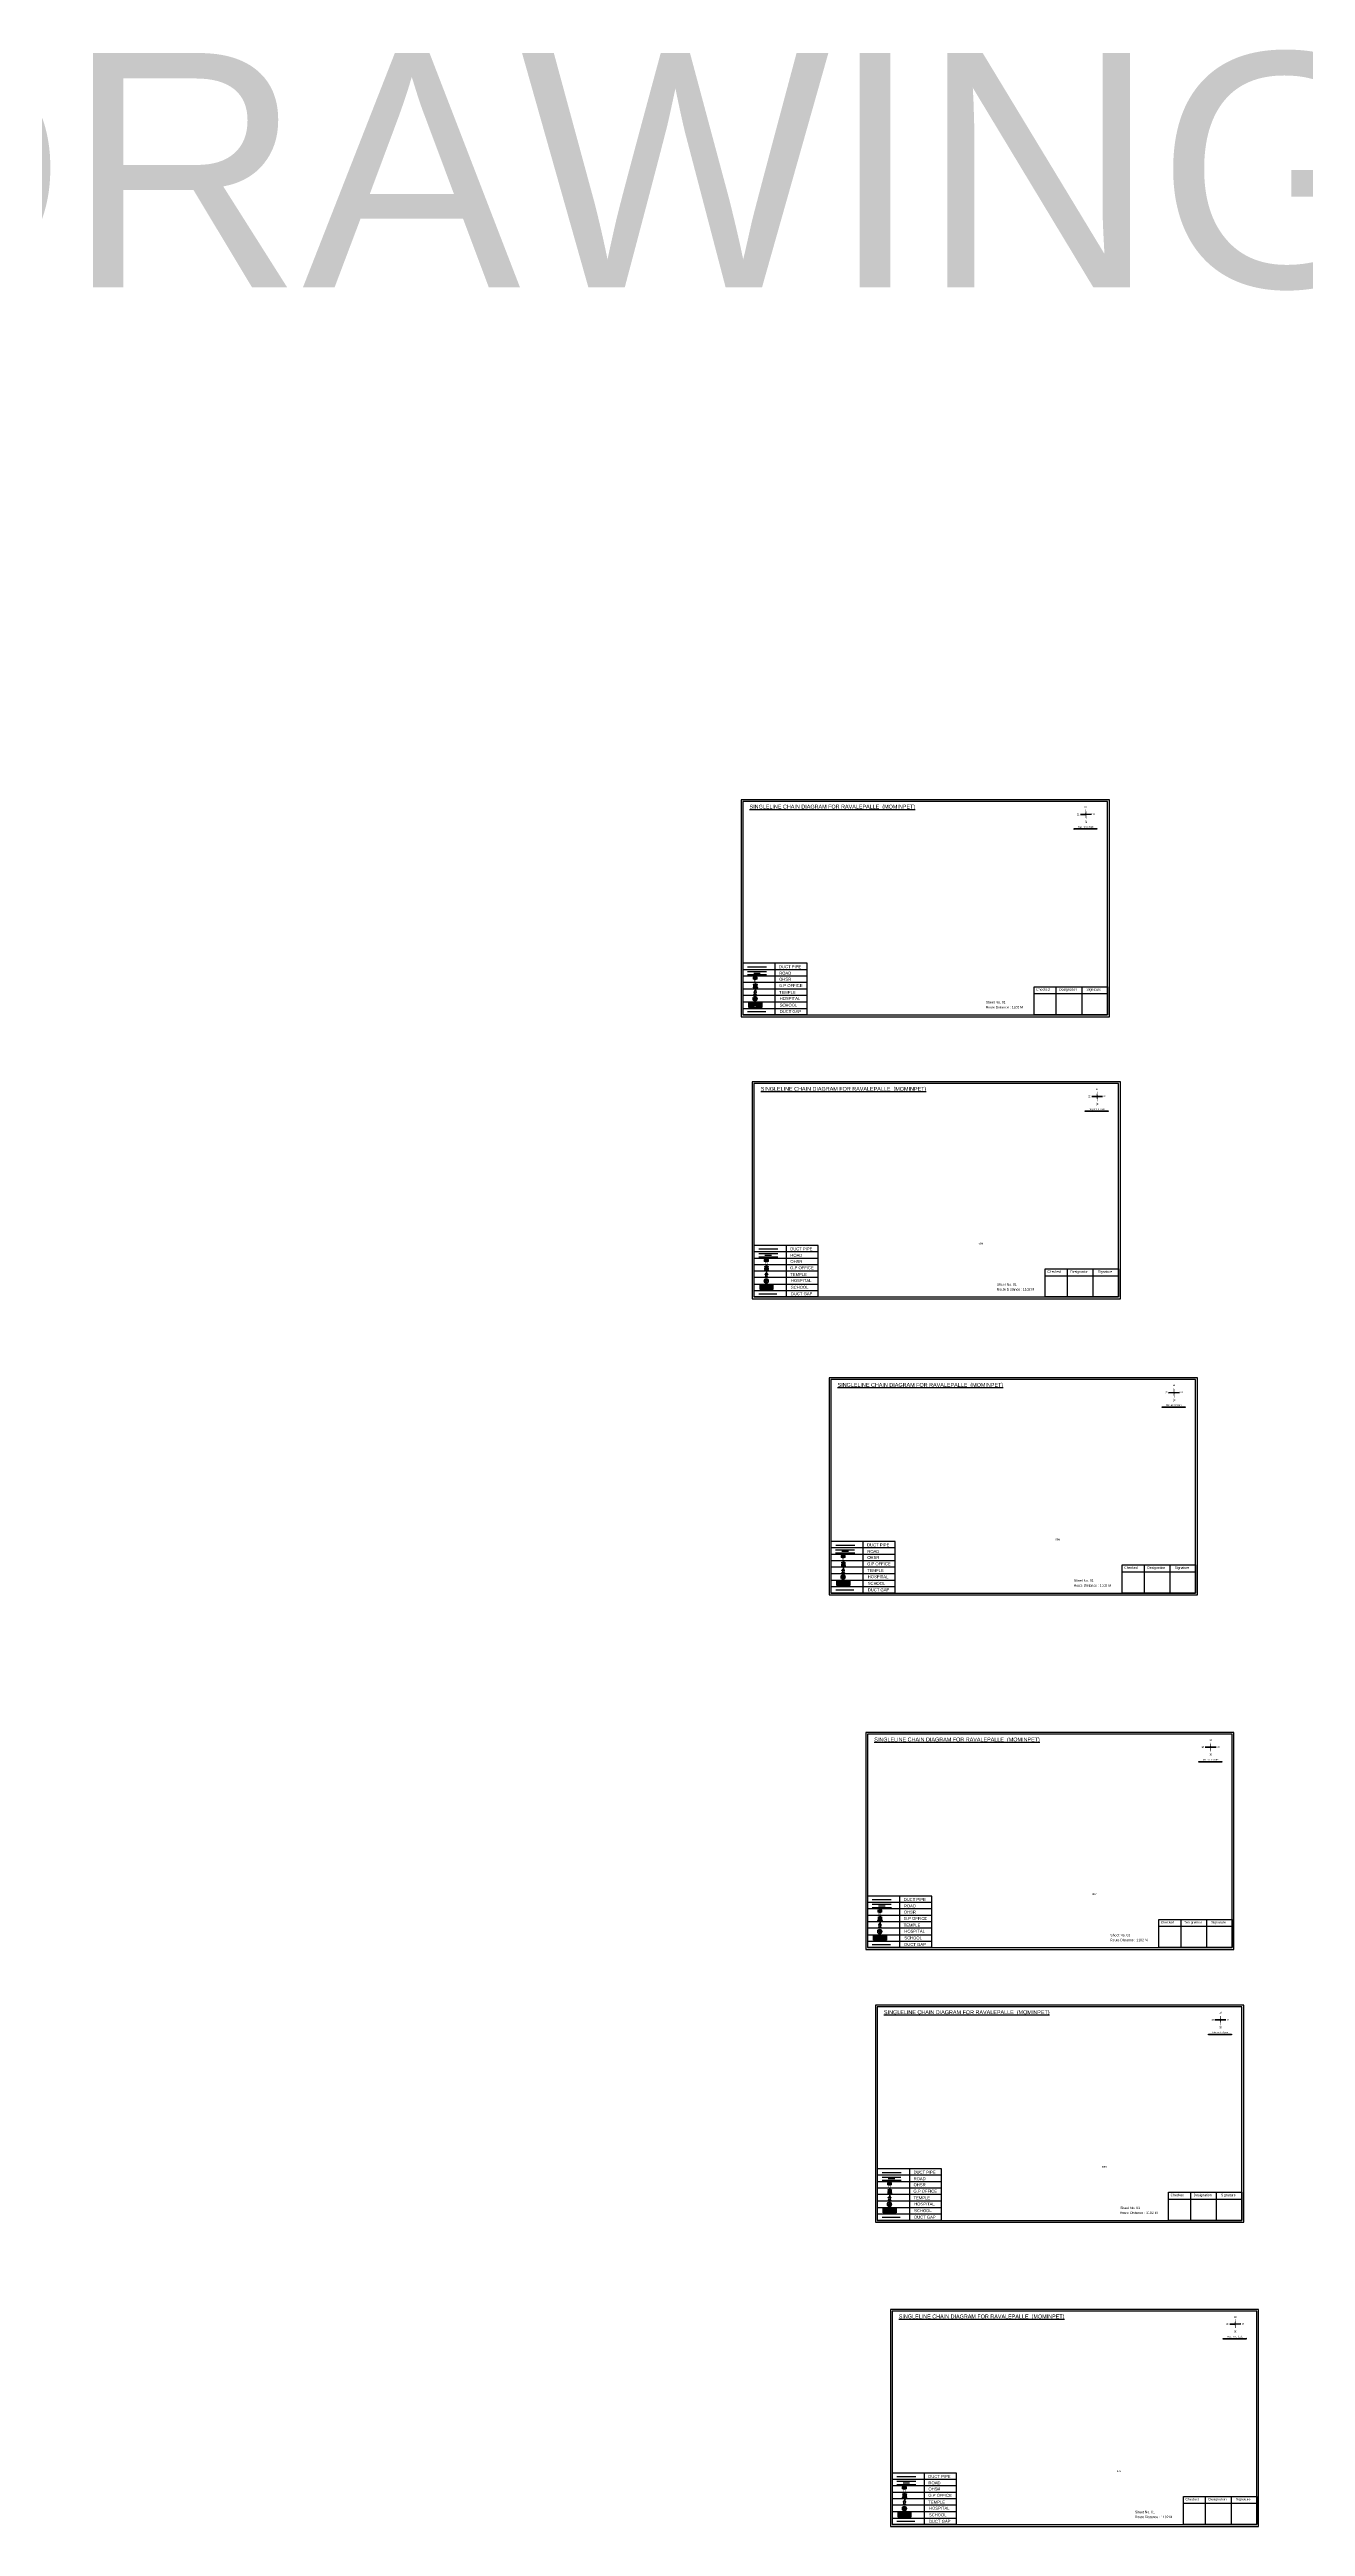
# Model space of a CAD drawing. Header units: inches. Extents: x -117 to 51867, y -12715 to 3423.
# Drawn here: x 2919 to 5954, y -12647 to -6661 of the extents above; entities that cross this region are included whole.
import ezdxf

# ---------------------------------------------------------------- set-up
doc = ezdxf.new("R2010")
doc.units = ezdxf.units.IN
doc.header["$MEASUREMENT"] = 0
doc.linetypes.add('DASHEDX2', pattern=[1.5, 1, -0.5])
doc.layers.add('LANDMARK', color=7, linetype='Continuous')
doc.layers.add('OHT', color=7, linetype='Continuous')
doc.styles.get("Standard").update_dxf_attribs({"font": 'arial.ttf'})

# ---------------------------------------------------------------- blocks, each defined once
blk = doc.blocks.new('OHT')
at = {"linetype": 'Continuous', "lineweight": 0, "true_color": 0x0ffffc}
blk.add_hatch(color=4, dxfattribs=at).paths.add_polyline_path([(0.01, 1), (0, 1, 0.101323), (-0.4, 0.92), (-0.4, 0.52, 0.194075), (0.4, 0.52), (0.4, 0.92, 0.097877)])
at = {"color": 4, "linetype": 'Continuous', "lineweight": 0, "true_color": 0x0ffffc, "flags": 128}
for points in [[(-0.4, 0.52), (-0.4, 0.92)], [(0.4, 0.52), (0.4, 0.92)]]:
    blk.add_lwpolyline(points, dxfattribs=at)
at = {"color": 4, "linetype": 'Continuous', "lineweight": 0, "true_color": 0x0ffffc, "const_width": 0.075, "flags": 128}
for points in [[(-0.15, 0), (-0.15, 0.48)], [(0.15, 0), (0.15, 0.47)]]:
    blk.add_lwpolyline(points, dxfattribs=at)
at = {"color": 4, "linetype": 'Continuous', "lineweight": 0, "true_color": 0x0ffffc}
for centre, radius, start, end in [((0.01, -0.02), 1.02, 67.3109, 113.4711), ((0, 1.51), 1.07, 247.7682, 291.7007)]:
    blk.add_arc(centre, radius, start, end, dxfattribs=at)
blk = doc.blocks.new('Government_Office')
at = {"linetype": 'Continuous', "lineweight": 0, "true_color": 0xff0000}
for points in [[(-0.5, 0.05), (0.5, 0.05), (0.5, 0), (-0.5, 0)], [(-0.45, 0.08), (-0.45, 0.12), (0.45, 0.12), (0.45, 0.08)], [(-0.4, 0.14), (-0.4, 0.18), (0.4, 0.18), (0.4, 0.14)]]:
    blk.add_hatch(color=1, dxfattribs=at).paths.add_polyline_path(points)
h = blk.add_hatch(color=1, dxfattribs=at)
h.paths.add_polyline_path([(0.44, 0.72), (0.45, 0.75), (0, 0.93), (-0.45, 0.75), (-0.44, 0.72)])
h.paths.add_polyline_path([(0.36, 0.75), (-0.36, 0.75), (0, 0.9)], flags=16)
h.paths.add_polyline_path([(0, 0.78, -1), (0, 0.87, -1)], flags=0)
h = blk.add_hatch(color=1, dxfattribs=at)
edge = h.paths.add_edge_path()
edge.add_line((-0.27, 0.2), (-0.3, 0.68))
edge.add_line((-0.3, 0.68), (-0.29, 0.68))
edge.add_arc((-0.28, 0.69), 0.0176, 225.304, 441.5659)
edge.add_line((-0.28, 0.7), (-0.39, 0.7))
edge.add_arc((-0.39, 0.69), 0.0176, 98.4341, 314.696)
edge.add_line((-0.38, 0.68), (-0.37, 0.68))
edge.add_line((-0.37, 0.68), (-0.4, 0.2))
edge.add_line((-0.4, 0.2), (-0.27, 0.2))
h = blk.add_hatch(color=1, dxfattribs=at)
edge = h.paths.add_edge_path()
edge.add_line((-0.05, 0.2), (-0.07, 0.68))
edge.add_line((-0.07, 0.68), (-0.07, 0.68))
edge.add_arc((-0.05, 0.69), 0.0176, 225.304, 441.5659)
edge.add_line((-0.05, 0.7), (-0.17, 0.7))
edge.add_arc((-0.17, 0.69), 0.0176, 98.4341, 314.696)
edge.add_line((-0.16, 0.68), (-0.15, 0.68))
edge.add_line((-0.15, 0.68), (-0.18, 0.2))
edge.add_line((-0.18, 0.2), (-0.05, 0.2))
h = blk.add_hatch(color=1, dxfattribs=at)
edge = h.paths.add_edge_path()
edge.add_arc((0, 0.83), 0.0467, 90, 270)
edge.add_arc((0, 0.83), 0.0467, 270, 450)
h = blk.add_hatch(color=1, dxfattribs=at)
edge = h.paths.add_edge_path()
edge.add_line((0.18, 0.2), (0.15, 0.68))
edge.add_line((0.15, 0.68), (0.16, 0.68))
edge.add_arc((0.17, 0.69), 0.0176, 225.304, 441.5659)
edge.add_line((0.17, 0.7), (0.05, 0.7))
edge.add_arc((0.05, 0.69), 0.0176, 98.4341, 314.696)
edge.add_line((0.07, 0.68), (0.07, 0.68))
edge.add_line((0.07, 0.68), (0.05, 0.2))
edge.add_line((0.05, 0.2), (0.18, 0.2))
h = blk.add_hatch(color=1, dxfattribs=at)
edge = h.paths.add_edge_path()
edge.add_line((0.4, 0.2), (0.37, 0.68))
edge.add_line((0.37, 0.68), (0.38, 0.68))
edge.add_arc((0.39, 0.69), 0.0176, 225.304, 441.5659)
edge.add_line((0.4, 0.7), (0.28, 0.7))
edge.add_arc((0.28, 0.69), 0.0176, 98.4341, 314.696)
edge.add_line((0.29, 0.68), (0.3, 0.68))
edge.add_line((0.3, 0.68), (0.27, 0.2))
edge.add_line((0.27, 0.2), (0.4, 0.2))
at = {"color": 1, "linetype": 'Continuous', "lineweight": 0, "true_color": 0xff0000, "flags": 128}
for points in [[(-0.5, 0.05), (0.5, 0.05), (0.5, 0), (-0.5, 0)], [(-0.45, 0.75), (-0.44, 0.72), (0.44, 0.72), (0.45, 0.75), (0, 0.93)], [(-0.45, 0.08), (-0.45, 0.12), (0.45, 0.12), (0.45, 0.08)], [(-0.4, 0.14), (-0.4, 0.18), (0.4, 0.18), (0.4, 0.14)], [(-0.36, 0.75), (0.36, 0.75), (0, 0.9)]]:
    blk.add_lwpolyline(points, close=True, dxfattribs=at)
for points in [[(-0.27, 0.2), (-0.3, 0.68), (-0.29, 0.68, 1.379694), (-0.28, 0.7), (-0.39, 0.7, 1.379694), (-0.38, 0.68), (-0.37, 0.68), (-0.4, 0.2)], [(-0.05, 0.2), (-0.07, 0.68), (-0.07, 0.68, 1.379694), (-0.05, 0.7), (-0.17, 0.7, 1.379694), (-0.16, 0.68), (-0.15, 0.68), (-0.18, 0.2)], [(0, 0.87, 1), (0, 0.78, 1)], [(0.18, 0.2), (0.15, 0.68), (0.16, 0.68, 1.379694), (0.17, 0.7), (0.05, 0.7, 1.379694), (0.07, 0.68), (0.07, 0.68), (0.05, 0.2)], [(0.4, 0.2), (0.37, 0.68), (0.38, 0.68, 1.379694), (0.4, 0.7), (0.28, 0.7, 1.379694), (0.29, 0.68), (0.3, 0.68), (0.27, 0.2)]]:
    blk.add_lwpolyline(points, format="xyb", close=True, dxfattribs=at)
blk = doc.blocks.new('Temple')
at = {"linetype": 'Continuous', "lineweight": 0, "true_color": 0xff0000}
h = blk.add_hatch(color=1, dxfattribs=at)
edge = h.paths.add_edge_path()
edge.add_line((0.17, 0.49), (0.22, 0.49))
edge.add_line((0.22, 0.49), (0.22, 0.5))
edge.add_line((0.22, 0.5), (0.31, 0.5))
edge.add_line((0.31, 0.5), (0.31, 0.53))
edge.add_line((0.31, 0.53), (0.26, 0.53))
edge.add_line((0.26, 0.53), (0.26, 0.54))
edge.add_line((0.26, 0.54), (0.2, 0.54))
edge.add_spline(control_points=[(0.2, 0.54), (0.2, 0.59), (0.19, 0.64), (0.14, 0.74), (0.09, 0.79), (0.03, 0.8), (0.02, 0.81), (0.01, 0.81)], knot_values=[4.712389, 4.712389, 4.712389, 4.712389, 5.278166, 5.278166, 6.117402, 6.117402, 6.223801, 6.223801, 6.223801, 6.223801], degree=3, periodic=0)
edge.add_line((0.01, 0.81), (0.01, 0.79))
edge.add_line((0.01, 0.79), (-0.01, 0.79))
edge.add_line((-0.01, 0.79), (-0.01, 0.81))
edge.add_spline(control_points=[(-0.01, 0.81), (-0.05, 0.8), (-0.1, 0.78), (-0.17, 0.7), (-0.2, 0.63), (-0.2, 0.55), (-0.2, 0.55), (-0.2, 0.54)], knot_values=[6.343965, 6.343965, 6.343965, 6.343965, 6.956638, 6.956638, 7.795874, 7.795874, 7.853982, 7.853982, 7.853982, 7.853982], degree=3, periodic=0)
edge.add_line((-0.2, 0.54), (-0.26, 0.54))
edge.add_line((-0.26, 0.54), (-0.26, 0.53))
edge.add_line((-0.26, 0.53), (-0.31, 0.53))
edge.add_line((-0.31, 0.53), (-0.31, 0.5))
edge.add_line((-0.31, 0.5), (-0.22, 0.5))
edge.add_line((-0.22, 0.5), (-0.22, 0.49))
edge.add_line((-0.22, 0.49), (-0.17, 0.49))
edge.add_line((-0.17, 0.49), (-0.17, 0.07))
edge.add_arc((-0.2, 0.07), 0.03, -90, 0, ccw=False)
edge.add_line((-0.2, 0.04), (-0.26, 0.04))
edge.add_line((-0.26, 0.04), (-0.26, 0.03))
edge.add_line((-0.26, 0.03), (-0.31, 0.03))
edge.add_line((-0.31, 0.03), (-0.31, 0))
edge.add_line((-0.31, 0), (0.31, 0))
edge.add_line((0.31, 0), (0.31, 0.03))
edge.add_line((0.31, 0.03), (0.26, 0.03))
edge.add_line((0.26, 0.03), (0.26, 0.04))
edge.add_line((0.26, 0.04), (0.2, 0.04))
edge.add_arc((0.2, 0.07), 0.03, 180, 270, ccw=False)
edge.add_line((0.17, 0.07), (0.17, 0.49))
h.paths.add_polyline_path([(0.12, 0.07, -0.414214), (0.1, 0.04), (0.05, 0.04), (0.05, 0.03), (-0.05, 0.03), (-0.05, 0.04), (-0.1, 0.04, -0.414214), (-0.12, 0.07), (-0.12, 0.5), (0.12, 0.5)], flags=16)
edge = h.paths.add_edge_path(flags=16)
edge.add_ellipse((0, 0.54), major_axis=(0, 0.242), ratio=0.722808, start_angle=270, end_angle=450, ccw=False)
edge.add_line((0.17, 0.54), (-0.17, 0.54))
h.paths.add_polyline_path([(0.01, 0.23), (0.01, 0.07), (-0.01, 0.07), (-0.01, 0.23)], flags=0)
at = {"linetype": 'Continuous', "lineweight": 0, "true_color": 0xe66000}
blk.add_hatch(color=32, dxfattribs=at).paths.add_polyline_path([(-0.01, 1), (0.15, 0.93), (0, 0.85)])
at = {"linetype": 'Continuous', "lineweight": 0, "true_color": 0xff0000}
h = blk.add_hatch(color=1, dxfattribs=at)
edge = h.paths.add_edge_path()
edge.add_line((0.01, 0.86), (0, 0.85))
edge.add_line((0, 0.85), (0, 0.93))
edge.add_line((0, 0.93), (-0.01, 0.93))
edge.add_line((-0.01, 0.93), (-0.01, 0.81))
edge.add_spline(control_points=[(-0.01, 0.81), (0, 0.81), (0, 0.81), (0.01, 0.81)], knot_values=[6.223801, 6.223801, 6.223801, 6.223801, 6.343965, 6.343965, 6.343965, 6.343965], degree=3, periodic=0)
edge.add_line((0.01, 0.81), (0.01, 0.86))
h = blk.add_hatch(color=1, dxfattribs=at)
edge = h.paths.add_edge_path()
edge.add_line((0.01, 0.79), (0.01, 0.81))
edge.add_spline(control_points=[(0.01, 0.81), (0, 0.81), (0, 0.81), (-0.01, 0.81)], knot_values=[6.223801, 6.223801, 6.223801, 6.223801, 6.343965, 6.343965, 6.343965, 6.343965], degree=3, periodic=0)
edge.add_line((-0.01, 0.81), (-0.01, 0.79))
edge.add_line((-0.01, 0.79), (0.01, 0.79))
at = {"color": 1, "linetype": 'Continuous', "lineweight": 0, "true_color": 0xff0000, "flags": 128}
blk.add_lwpolyline([(0.2, 0.54), (0.26, 0.54), (0.26, 0.53), (0.31, 0.53), (0.31, 0.5), (0.22, 0.5), (0.22, 0.49), (0.17, 0.49), (0.17, 0.07, 0.414214), (0.2, 0.04), (0.26, 0.04), (0.26, 0.03), (0.31, 0.03), (0.31, 0), (-0.31, 0), (-0.31, 0.03), (-0.26, 0.03), (-0.26, 0.04), (-0.2, 0.04, 0.414214), (-0.17, 0.07), (-0.17, 0.49), (-0.22, 0.49), (-0.22, 0.5), (-0.31, 0.5), (-0.31, 0.53), (-0.26, 0.53), (-0.26, 0.54), (-0.2, 0.54)], format="xyb", dxfattribs=at)
blk.add_lwpolyline([(-0.17, 0.54), (0.17, 0.54)], dxfattribs=at)
blk.add_lwpolyline([(0.12, 0.5), (0.12, 0.07, -0.414214), (0.1, 0.04), (0.05, 0.04), (0.05, 0.03), (-0.05, 0.03), (-0.05, 0.04), (-0.1, 0.04, -0.414214), (-0.12, 0.07), (-0.12, 0.5)], format="xyb", close=True, dxfattribs=at)
at = {"color": 32, "linetype": 'Continuous', "lineweight": 0, "true_color": 0xe66000, "flags": 128}
blk.add_lwpolyline([(-0.01, 1), (0.15, 0.93), (0, 0.85), (-0.01, 1)], dxfattribs=at)
at = {"color": 1, "linetype": 'Continuous', "lineweight": 0, "true_color": 0xff0000, "flags": 128}
for points in [[(0.01, 0.93), (-0.01, 0.93), (-0.01, 0.79), (0.01, 0.79)], [(0.01, 0.23), (-0.01, 0.23), (-0.01, 0.07), (0.01, 0.07)]]:
    blk.add_lwpolyline(points, close=True, dxfattribs=at)
at = {"color": 1, "linetype": 'Continuous', "lineweight": 0, "true_color": 0xff0000}
blk.add_ellipse((0, 0.54), major_axis=(0, 0.242), ratio=0.722808, start_param=4.712389, end_param=7.853982, dxfattribs=at)
blk.add_open_spline([(0.2, 0.54), (0.2, 0.59), (0.19, 0.64), (0.14, 0.74), (0.09, 0.79), (-0.02, 0.82), (-0.08, 0.79), (-0.17, 0.7), (-0.2, 0.63), (-0.2, 0.55), (-0.2, 0.55), (-0.2, 0.54)], degree=3, knots=[4.712389, 4.712389, 4.712389, 4.712389, 5.278166, 5.278166, 6.117402, 6.117402, 6.956638, 6.956638, 7.795874, 7.795874, 7.853982, 7.853982, 7.853982, 7.853982], dxfattribs=at)
blk = doc.blocks.new('*U48')
at = {"color": 0, "linetype": 'DASHEDX2', "transparency": 16777216}
blk.add_line((-8.2, 0), (8, 0), dxfattribs=at)
blk = doc.blocks.new('Hospital')
at = {"linetype": 'Continuous', "lineweight": 0, "true_color": 0x000000}
h = blk.add_hatch(color=18, dxfattribs=at)
h.paths.add_polyline_path([(-0.5, 0, 1), (0.5, 0, 1)])
h.paths.add_polyline_path([(0.45, 0, -1), (-0.45, 0, -1)], flags=16)
at = {"linetype": 'Continuous', "true_color": 0xff0000}
blk.add_hatch(color=1, dxfattribs=at).paths.add_polyline_path([(-0.39, 0.08), (-0.08, 0.08), (-0.08, 0.39), (0.08, 0.39), (0.08, 0.08), (0.39, 0.08), (0.39, -0.08), (0.08, -0.08), (0.08, -0.39), (-0.08, -0.39), (-0.08, -0.08), (-0.39, -0.08)])
at = {"color": 1, "linetype": 'Continuous', "true_color": 0xff0000, "flags": 128}
blk.add_lwpolyline([(-0.39, 0.08), (-0.08, 0.08), (-0.08, 0.39), (0.08, 0.39), (0.08, 0.08), (0.39, 0.08), (0.39, -0.08), (0.08, -0.08), (0.08, -0.39), (-0.08, -0.39), (-0.08, -0.08), (-0.39, -0.08)], close=True, dxfattribs=at)
at = {"color": 18, "linetype": 'Continuous', "lineweight": 0, "true_color": 0x000000}
for radius in [0.5, 0.446]:
    blk.add_circle((0, 0), radius, dxfattribs=at)
blk = doc.blocks.new('*U50')
at = {"color": 0, "linetype": 'DASHEDX2', "transparency": 16777216}
blk.add_line((-8.2, 0), (8, 0), dxfattribs=at)
blk = doc.blocks.new('*U52')
at = {"color": 0, "linetype": 'DASHEDX2', "transparency": 16777216}
blk.add_line((-8.2, 0), (8, 0), dxfattribs=at)
blk = doc.blocks.new('*U54')
at = {"color": 0, "linetype": 'DASHEDX2', "transparency": 16777216}
blk.add_line((-8.2, 0), (8, 0), dxfattribs=at)
blk = doc.blocks.new('*U44')
at = {"color": 0, "linetype": 'DASHEDX2', "transparency": 16777216}
blk.add_line((-8.2, 0), (8, 0), dxfattribs=at)
blk = doc.blocks.new('*U46')
at = {"color": 0, "linetype": 'DASHEDX2', "transparency": 16777216}
blk.add_line((-8.2, 0), (8, 0), dxfattribs=at)

msp = doc.modelspace()

# ---------------------------------------------------------------- hatches: boundary and pattern name
at = {"true_color": 0x0093dd}
h = msp.add_hatch(color=142, dxfattribs=at)
h.dxf.hatch_style = 1
h.paths.add_polyline_path([(5394.7, -8543.4), (5394.7, -8545.2), (5450.2, -8545.1), (5450.2, -8543.3)])
at = {"true_color": 0xc8c92d}
h = msp.add_hatch(color=52, dxfattribs=at)
h.dxf.hatch_style = 1
h.paths.add_polyline_path([(4614.9, -8964.3), (4608.8, -8964.3), (4608.8, -8975.4), (4614.9, -8975.4)])
h.paths.add_polyline_path([(4639.8, -8964.3), (4633.6, -8964.3), (4633.6, -8975.4), (4639.8, -8975.4)])
at = {"true_color": 0x293189}
h = msp.add_hatch(color=177, dxfattribs=at)
h.dxf.hatch_style = 1
h.paths.add_polyline_path([(4633.6, -8964.3), (4614.9, -8964.3), (4614.9, -8975.4), (4621.9, -8975.4), (4621.9, -8971.8), (4625.8, -8971.8), (4625.8, -8975.4), (4633.6, -8975.4)])
h.paths.add_polyline_path([(4617.6, -8966.8), (4616.2, -8966.8), (4616.2, -8965.5), (4617.6, -8965.5)], flags=16)
h.paths.add_polyline_path([(4630.5, -8966.8), (4630.5, -8965.5), (4631.8, -8965.5), (4631.8, -8966.8)], flags=16)
at = {"true_color": 0x0093dd}
h = msp.add_hatch(color=142, dxfattribs=at)
h.dxf.hatch_style = 1
h.paths.add_polyline_path([(5421.8, -9225.4), (5421.8, -9227.2), (5477.3, -9227.1), (5477.3, -9225.3)])
at = {"true_color": 0xc8c92d}
h = msp.add_hatch(color=52, dxfattribs=at)
h.dxf.hatch_style = 1
h.paths.add_polyline_path([(4642, -9646.3), (4635.8, -9646.3), (4635.8, -9657.4), (4642, -9657.4)])
h.paths.add_polyline_path([(4666.8, -9646.3), (4660.7, -9646.3), (4660.7, -9657.4), (4666.8, -9657.4)])
at = {"true_color": 0x293189}
h = msp.add_hatch(color=177, dxfattribs=at)
h.dxf.hatch_style = 1
h.paths.add_polyline_path([(4660.7, -9646.3), (4642, -9646.3), (4642, -9657.4), (4649, -9657.4), (4649, -9653.8), (4652.8, -9653.8), (4652.8, -9657.4), (4660.7, -9657.4)])
h.paths.add_polyline_path([(4644.6, -9648.8), (4643.3, -9648.8), (4643.3, -9647.5), (4644.6, -9647.5)], flags=16)
h.paths.add_polyline_path([(4657.5, -9648.8), (4657.5, -9647.5), (4658.9, -9647.5), (4658.9, -9648.8)], flags=16)
at = {"true_color": 0x0093dd}
h = msp.add_hatch(color=142, dxfattribs=at)
h.dxf.hatch_style = 1
h.paths.add_polyline_path([(5607.6, -9941), (5607.6, -9942.8), (5663.1, -9942.7), (5663.1, -9940.8)])
at = {"true_color": 0xc8c92d}
h = msp.add_hatch(color=52, dxfattribs=at)
h.dxf.hatch_style = 1
h.paths.add_polyline_path([(4827.8, -10361.9), (4821.6, -10361.9), (4821.6, -10373), (4827.8, -10373)])
h.paths.add_polyline_path([(4852.6, -10361.9), (4846.5, -10361.9), (4846.5, -10373), (4852.6, -10373)])
at = {"true_color": 0x293189}
h = msp.add_hatch(color=177, dxfattribs=at)
h.dxf.hatch_style = 1
h.paths.add_polyline_path([(4846.5, -10361.9), (4827.8, -10361.9), (4827.8, -10373), (4834.8, -10373), (4834.8, -10369.4), (4838.6, -10369.4), (4838.6, -10373), (4846.5, -10373)])
h.paths.add_polyline_path([(4830.5, -10364.4), (4829.1, -10364.4), (4829.1, -10363.1), (4830.5, -10363.1)], flags=16)
h.paths.add_polyline_path([(4843.3, -10364.4), (4843.3, -10363.1), (4844.7, -10363.1), (4844.7, -10364.4)], flags=16)
at = {"true_color": 0x0093dd}
h = msp.add_hatch(color=142, dxfattribs=at)
h.dxf.hatch_style = 1
h.paths.add_polyline_path([(5696.1, -10797.9), (5696.1, -10799.7), (5751.6, -10799.6), (5751.6, -10797.8)])
at = {"true_color": 0xc8c92d}
h = msp.add_hatch(color=52, dxfattribs=at)
h.dxf.hatch_style = 1
h.paths.add_polyline_path([(4916.3, -11218.8), (4910.1, -11218.8), (4910.1, -11229.9), (4916.3, -11229.9)])
h.paths.add_polyline_path([(4941.1, -11218.8), (4934.9, -11218.8), (4934.9, -11229.9), (4941.1, -11229.9)])
at = {"true_color": 0x293189}
h = msp.add_hatch(color=177, dxfattribs=at)
h.dxf.hatch_style = 1
h.paths.add_polyline_path([(4934.9, -11218.8), (4916.3, -11218.8), (4916.3, -11229.9), (4923.3, -11229.9), (4923.3, -11226.3), (4927.1, -11226.3), (4927.1, -11229.9), (4934.9, -11229.9)])
h.paths.add_polyline_path([(4918.9, -11221.3), (4917.6, -11221.3), (4917.6, -11220), (4918.9, -11220)], flags=16)
h.paths.add_polyline_path([(4931.8, -11221.3), (4931.8, -11220), (4933.2, -11220), (4933.2, -11221.3)], flags=16)
at = {"true_color": 0x0093dd}
h = msp.add_hatch(color=142, dxfattribs=at)
h.dxf.hatch_style = 1
h.paths.add_polyline_path([(5719.7, -11457.1), (5719.7, -11458.9), (5775.2, -11458.8), (5775.2, -11456.9)])
at = {"true_color": 0xc8c92d}
h = msp.add_hatch(color=52, dxfattribs=at)
h.dxf.hatch_style = 1
h.paths.add_polyline_path([(4939.8, -11878), (4933.7, -11878), (4933.7, -11889.1), (4939.8, -11889.1)])
h.paths.add_polyline_path([(4964.7, -11878), (4958.5, -11878), (4958.5, -11889.1), (4964.7, -11889.1)])
at = {"true_color": 0x293189}
h = msp.add_hatch(color=177, dxfattribs=at)
h.dxf.hatch_style = 1
h.paths.add_polyline_path([(4958.5, -11878), (4939.8, -11878), (4939.8, -11889.1), (4946.9, -11889.1), (4946.9, -11885.4), (4950.7, -11885.4), (4950.7, -11889.1), (4958.5, -11889.1)])
h.paths.add_polyline_path([(4942.5, -11880.5), (4941.1, -11880.5), (4941.1, -11879.2), (4942.5, -11879.2)], flags=16)
h.paths.add_polyline_path([(4955.4, -11880.5), (4955.4, -11879.2), (4956.8, -11879.2), (4956.8, -11880.5)], flags=16)
at = {"true_color": 0x0093dd}
h = msp.add_hatch(color=142, dxfattribs=at)
h.dxf.hatch_style = 1
h.paths.add_polyline_path([(5755.6, -12192.2), (5755.6, -12194.1), (5811.1, -12194), (5811.1, -12192.1)])
at = {"true_color": 0xc8c92d}
h = msp.add_hatch(color=52, dxfattribs=at)
h.dxf.hatch_style = 1
h.paths.add_polyline_path([(4975.8, -12613.2), (4969.6, -12613.2), (4969.6, -12624.3), (4975.8, -12624.3)])
h.paths.add_polyline_path([(5000.6, -12613.2), (4994.5, -12613.2), (4994.5, -12624.3), (5000.6, -12624.3)])
at = {"true_color": 0x293189}
h = msp.add_hatch(color=177, dxfattribs=at)
h.dxf.hatch_style = 1
h.paths.add_polyline_path([(4994.5, -12613.2), (4975.8, -12613.2), (4975.8, -12624.3), (4982.8, -12624.3), (4982.8, -12620.6), (4986.6, -12620.6), (4986.6, -12624.3), (4994.5, -12624.3)])
h.paths.add_polyline_path([(4978.4, -12615.6), (4977.1, -12615.6), (4977.1, -12614.4), (4978.4, -12614.4)], flags=16)
h.paths.add_polyline_path([(4991.3, -12615.6), (4991.3, -12614.4), (4992.7, -12614.4), (4992.7, -12615.6)], flags=16)

# ---------------------------------------------------------------- linework, layer by layer
for p, q in [((5436.8, -8508.7), (5410.5, -8509.2)), ((5410.5, -8509.2), (5436.8, -8508.7)), ((5436.8, -8508.7), (5410.5, -8509.2)), ((5423.7, -8508.9), (5436.8, -8508.7)), ((4594.1, -8868.9), (4594.1, -8992.1)), ((4749.6, -8884.5), (4594.1, -8884.5)), ((4749.6, -8900), (4594.1, -8900)), ((4749.6, -8915.6), (4594.1, -8915.6)), ((4605.7, -8888.7), (4651.6, -8888.7)), ((4605.7, -8896.3), (4651.8, -8896.3)), ((4671.8, -8868.9), (4671.8, -8993.3)), ((4749.6, -8931.1), (4594.1, -8931.1)), ((4749.6, -8946.7), (4594.1, -8946.7)), ((4594.1, -8962.2), (4749.6, -8962.2)), ((4594.1, -8977.8), (4749.6, -8977.8)), ((4594.1, -8992.1), (4594.1, -8993.3)), ((4594.1, -8992.3), (4594.1, -8993.3)), ((4749.6, -8993.3), (4594.1, -8993.3)), ((5463.8, -9190.7), (5437.6, -9191.1)), ((5437.6, -9191.1), (5463.8, -9190.7)), ((5463.8, -9190.7), (5437.6, -9191.1)), ((5450.7, -9190.9), (5463.8, -9190.7)), ((4621.1, -9550.9), (4621.1, -9674.1)), ((4776.7, -9566.4), (4621.1, -9566.4)), ((4632.8, -9570.7), (4678.7, -9570.7)), ((4698.9, -9550.9), (4698.9, -9675.3)), ((4776.7, -9582), (4621.1, -9582)), ((4776.7, -9597.5), (4621.1, -9597.5)), ((4776.7, -9613.1), (4621.1, -9613.1)), ((4776.7, -9628.6), (4621.1, -9628.6)), ((4632.8, -9578.3), (4678.9, -9578.3)), ((4621.1, -9644.2), (4776.7, -9644.2)), ((4621.1, -9659.8), (4776.7, -9659.8)), ((4621.1, -9674.1), (4621.1, -9675.3)), ((4621.1, -9674.3), (4621.1, -9675.3)), ((4776.7, -9675.3), (4621.1, -9675.3)), ((5649.7, -9906.3), (5623.4, -9906.7)), ((5623.4, -9906.7), (5649.7, -9906.3)), ((5649.7, -9906.3), (5623.4, -9906.7)), ((5636.5, -9906.5), (5649.7, -9906.3)), ((4806.9, -10266.5), (4806.9, -10389.7)), ((4962.5, -10282), (4806.9, -10282)), ((4818.6, -10286.3), (4864.5, -10286.3)), ((4818.6, -10293.8), (4864.7, -10293.8)), ((4884.7, -10266.5), (4884.7, -10390.9)), ((4962.5, -10297.6), (4806.9, -10297.6)), ((4962.5, -10313.1), (4806.9, -10313.1)), ((4962.5, -10328.7), (4806.9, -10328.7)), ((4962.5, -10344.2), (4806.9, -10344.2)), ((4806.9, -10359.8), (4962.5, -10359.8)), ((4806.9, -10375.3), (4962.5, -10375.3)), ((4806.9, -10389.7), (4806.9, -10390.9)), ((4806.9, -10389.9), (4806.9, -10390.9)), ((4962.5, -10390.9), (4806.9, -10390.9)), ((5738.1, -10763.2), (5711.8, -10763.7)), ((5711.8, -10763.7), (5738.1, -10763.2)), ((5738.1, -10763.2), (5711.8, -10763.7)), ((5725, -10763.4), (5738.1, -10763.2)), ((4895.4, -11123.4), (4895.4, -11246.6)), ((4973.2, -11123.4), (4973.2, -11247.8)), ((5051, -11138.9), (4895.4, -11138.9)), ((5051, -11154.5), (4895.4, -11154.5)), ((5051, -11170.1), (4895.4, -11170.1)), ((5051, -11185.6), (4895.4, -11185.6)), ((4907.1, -11143.2), (4953, -11143.2)), ((4907.1, -11150.8), (4953.2, -11150.8)), ((5051, -11201.2), (4895.4, -11201.2)), ((4895.4, -11216.7), (5051, -11216.7)), ((4895.4, -11232.3), (5051, -11232.3)), ((4895.4, -11246.6), (4895.4, -11247.8)), ((4895.4, -11246.8), (4895.4, -11247.8)), ((5051, -11247.8), (4895.4, -11247.8)), ((5761.7, -11422.4), (5735.4, -11422.8)), ((5735.4, -11422.8), (5761.7, -11422.4)), ((5761.7, -11422.4), (5735.4, -11422.8)), ((5748.6, -11422.6), (5761.7, -11422.4)), ((4919, -11782.6), (4919, -11905.8)), ((4996.8, -11782.6), (4996.8, -11907)), ((5074.5, -11798.1), (4919, -11798.1)), ((5074.5, -11813.7), (4919, -11813.7)), ((5074.5, -11829.2), (4919, -11829.2)), ((5074.5, -11844.8), (4919, -11844.8)), ((4930.7, -11802.4), (4976.5, -11802.4)), ((4930.7, -11809.9), (4976.8, -11809.9)), ((5074.5, -11860.3), (4919, -11860.3)), ((4919, -11875.9), (5074.5, -11875.9)), ((4919, -11891.4), (5074.5, -11891.4)), ((4919, -11905.8), (4919, -11907)), ((4919, -11906), (4919, -11907)), ((5074.5, -11907), (4919, -11907)), ((5797.6, -12157.5), (5771.3, -12158)), ((5771.3, -12158), (5797.6, -12157.5)), ((5797.6, -12157.5), (5771.3, -12158)), ((5784.5, -12157.8), (5797.6, -12157.5)), ((4954.9, -12517.7), (4954.9, -12641)), ((5110.5, -12533.3), (4954.9, -12533.3)), ((5110.5, -12548.8), (4954.9, -12548.8)), ((5110.5, -12564.4), (4954.9, -12564.4)), ((4966.6, -12537.6), (5012.5, -12537.6)), ((4966.6, -12545.1), (5012.7, -12545.1)), ((5032.7, -12517.7), (5032.7, -12642.2)), ((5110.5, -12580), (4954.9, -12580)), ((5110.5, -12595.5), (4954.9, -12595.5)), ((4954.9, -12611.1), (5110.5, -12611.1)), ((4954.9, -12626.6), (5110.5, -12626.6)), ((4954.9, -12641), (4954.9, -12642.2)), ((4954.9, -12641.2), (4954.9, -12642.2)), ((5110.5, -12642.2), (4954.9, -12642.2))]:
    msp.add_line(p, q)
at = {"color": 1}
for p, q in [((5410.5, -8509.2), (5423.7, -8508.9)), ((5437.6, -9191.1), (5450.7, -9190.9)), ((5623.4, -9906.7), (5636.5, -9906.5)), ((5711.8, -10763.7), (5725, -10763.4)), ((5735.4, -11422.8), (5748.6, -11422.6)), ((5771.3, -12158), (5784.5, -12157.8))]:
    msp.add_line(p, q, dxfattribs=at)
at = {"color": 242, "true_color": 0xcd2027}
for p, q in [((5298.2, -8941.9), (5475.4, -8941.9)), ((5351.1, -8925.5), (5351.1, -8993.4)), ((5413.3, -8925.5), (5413.3, -8993.4)), ((5325.2, -9623.9), (5502.4, -9623.9)), ((5378.2, -9607.5), (5378.2, -9675.4)), ((5440.4, -9607.5), (5440.4, -9675.4)), ((5511, -10339.5), (5688.3, -10339.5)), ((5564, -10323), (5564, -10390.9)), ((5626.2, -10323), (5626.2, -10390.9)), ((5652.5, -11180), (5652.5, -11247.9)), ((5714.7, -11180), (5714.7, -11247.9)), ((5599.5, -11196.4), (5776.7, -11196.4)), ((5676.1, -11839.1), (5676.1, -11907)), ((5738.3, -11839.1), (5738.3, -11907)), ((5623.1, -11855.6), (5800.3, -11855.6)), ((5659, -12590.8), (5836.2, -12590.8)), ((5712, -12574.3), (5712, -12642.2)), ((5774.2, -12574.3), (5774.2, -12642.2))]:
    msp.add_line(p, q, dxfattribs=at)
for points in [[(4590, -8473.5), (4590, -8998), (5480.1, -8998), (5480.1, -8473.5)], [(4594.1, -8477.5), (4594.1, -8993.3), (5475.4, -8993.3), (5475.4, -8477.5)], [(4639.8, -8964.3), (4639.8, -8975.4), (4608.8, -8975.4), (4608.8, -8964.3)], [(4617.6, -8965.5), (4617.6, -8966.8), (4616.2, -8966.8), (4616.2, -8965.5)], [(4630.5, -8966.8), (4630.5, -8965.5), (4631.8, -8965.5), (4631.8, -8966.8)], [(4617, -9155.5), (4617, -9680), (5507.2, -9680), (5507.2, -9155.5)], [(4621.1, -9159.5), (4621.1, -9675.3), (5502.4, -9675.3), (5502.4, -9159.5)], [(4666.9, -9646.3), (4666.9, -9657.4), (4635.8, -9657.4), (4635.8, -9646.3)], [(4644.6, -9647.5), (4644.6, -9648.8), (4643.3, -9648.8), (4643.3, -9647.5)], [(4657.5, -9648.8), (4657.5, -9647.5), (4658.9, -9647.5), (4658.9, -9648.8)], [(4802.8, -9871.1), (4802.8, -10395.6), (5693, -10395.6), (5693, -9871.1)], [(4806.9, -9875.1), (4806.9, -10390.9), (5688.3, -10390.9), (5688.3, -9875.1)], [(4852.7, -10361.9), (4852.7, -10373), (4821.6, -10373), (4821.6, -10361.9)], [(4830.5, -10363.1), (4830.5, -10364.4), (4829.1, -10364.4), (4829.1, -10363.1)], [(4843.3, -10364.4), (4843.3, -10363.1), (4844.7, -10363.1), (4844.7, -10364.4)], [(4891.3, -10728), (4891.3, -11252.5), (5781.4, -11252.5), (5781.4, -10728)], [(4895.4, -10732), (4895.4, -11247.8), (5776.7, -11247.8), (5776.7, -10732)], [(4941.2, -11218.8), (4941.2, -11229.9), (4910.1, -11229.9), (4910.1, -11218.8)], [(4918.9, -11220), (4918.9, -11221.3), (4917.6, -11221.3), (4917.6, -11220)], [(4931.8, -11221.3), (4931.8, -11220), (4933.2, -11220), (4933.2, -11221.3)], [(4914.9, -11387.2), (4914.9, -11911.7), (5805, -11911.7), (5805, -11387.2)], [(4919, -11391.2), (4919, -11907), (5800.3, -11907), (5800.3, -11391.2)], [(4964.8, -11878), (4964.8, -11889.1), (4933.7, -11889.1), (4933.7, -11878)], [(4942.5, -11879.2), (4942.5, -11880.5), (4941.1, -11880.5), (4941.1, -11879.2)], [(4955.4, -11880.5), (4955.4, -11879.2), (4956.8, -11879.2), (4956.8, -11880.5)], [(4950.8, -12122.4), (4950.8, -12646.9), (5840.9, -12646.9), (5840.9, -12122.4)], [(4954.9, -12126.4), (4954.9, -12642.2), (5836.2, -12642.2), (5836.2, -12126.4)], [(5000.7, -12613.2), (5000.7, -12624.3), (4969.6, -12624.3), (4969.6, -12613.2)], [(4978.4, -12614.4), (4978.4, -12615.6), (4977.1, -12615.6), (4977.1, -12614.4)], [(4991.3, -12615.6), (4991.3, -12614.4), (4992.7, -12614.4), (4992.7, -12615.6)]]:
    msp.add_lwpolyline(points, close=True)
at = {"color": 142, "true_color": 0x0093dd}
for points in [[(5450.2, -8545.1), (5394.7, -8545.2), (5394.7, -8543.4), (5450.2, -8543.3), (5450.2, -8545.1)], [(5477.3, -9227.1), (5421.8, -9227.2), (5421.8, -9225.4), (5477.3, -9225.3), (5477.3, -9227.1)], [(5663.1, -9942.7), (5607.6, -9942.8), (5607.6, -9941), (5663.1, -9940.8), (5663.1, -9942.7)], [(5751.6, -10799.6), (5696.1, -10799.7), (5696.1, -10797.9), (5751.6, -10797.8), (5751.6, -10799.6)], [(5775.2, -11458.8), (5719.7, -11458.9), (5719.7, -11457.1), (5775.2, -11456.9), (5775.2, -11458.8)], [(5811.1, -12194), (5755.6, -12194.1), (5755.6, -12192.2), (5811.1, -12192.1), (5811.1, -12194)]]:
    msp.add_lwpolyline(points, dxfattribs=at)
for points in [[(4749.6, -8993.3), (4749.6, -8868.9), (4594.1, -8868.9)], [(4620.6, -8975.4), (4620.6, -8971.3), (4627.1, -8971.3), (4627.1, -8975.4)], [(4776.7, -9675.3), (4776.7, -9550.9), (4621.1, -9550.9)], [(4647.7, -9657.4), (4647.7, -9653.3), (4654.2, -9653.3), (4654.2, -9657.4)], [(4962.5, -10390.9), (4962.5, -10266.5), (4806.9, -10266.5)], [(4833.5, -10373), (4833.5, -10368.9), (4840, -10368.9), (4840, -10373)], [(5051, -11247.8), (5051, -11123.4), (4895.4, -11123.4)], [(4921.9, -11229.9), (4921.9, -11225.8), (4928.5, -11225.8), (4928.5, -11229.9)], [(5074.5, -11907), (5074.5, -11782.6), (4919, -11782.6)], [(4945.5, -11889.1), (4945.5, -11885), (4952.1, -11885), (4952.1, -11889.1)], [(5110.5, -12642.2), (5110.5, -12517.7), (4954.9, -12517.7)], [(4981.4, -12624.3), (4981.4, -12620.2), (4988, -12620.2), (4988, -12624.3)]]:
    msp.add_lwpolyline(points)
at = {"color": 242, "true_color": 0xcd2027}
for points in [[(5475.4, -8993.4), (5298.2, -8993.4), (5298.2, -8925.5), (5475.4, -8925.5)], [(5502.4, -9675.4), (5325.2, -9675.4), (5325.2, -9607.5), (5502.4, -9607.5)], [(5688.3, -10390.9), (5511, -10390.9), (5511, -10323), (5688.3, -10323)], [(5776.7, -11247.9), (5599.5, -11247.9), (5599.5, -11180), (5776.7, -11180)], [(5800.3, -11907), (5623.1, -11907), (5623.1, -11839.1), (5800.3, -11839.1)], [(5836.2, -12642.2), (5659, -12642.2), (5659, -12574.3), (5836.2, -12574.3)]]:
    msp.add_lwpolyline(points, close=True, dxfattribs=at)
for points in [[(5424.9, -8508.9), (5422.1, -8508.9), (5423.4, -8495.8)], [(5424.9, -8508.9), (5422.1, -8508.9), (5423.4, -8495.8)], [(5424.9, -8508.9), (5422.1, -8508.9), (5423.9, -8522.1)], [(5424.9, -8508.9), (5422.1, -8508.9), (5423.9, -8522.1)], [(5423.7, -8510.2), (5423.6, -8507.4), (5436.8, -8508.7)], [(5423.7, -8510.2), (5423.6, -8507.4), (5436.8, -8508.7)], [(5452, -9190.9), (5449.2, -9190.9), (5450.5, -9177.8)], [(5452, -9190.9), (5449.2, -9190.9), (5450.5, -9177.8)], [(5452, -9190.9), (5449.2, -9190.9), (5450.9, -9204.1)], [(5452, -9190.9), (5449.2, -9190.9), (5450.9, -9204.1)], [(5450.7, -9192.2), (5450.7, -9189.4), (5463.8, -9190.7)], [(5450.7, -9192.2), (5450.7, -9189.4), (5463.8, -9190.7)], [(5637.8, -9906.5), (5635, -9906.5), (5636.3, -9893.3)], [(5637.8, -9906.5), (5635, -9906.5), (5636.3, -9893.3)], [(5637.8, -9906.5), (5635, -9906.5), (5636.7, -9919.6)], [(5637.8, -9906.5), (5635, -9906.5), (5636.7, -9919.6)], [(5636.5, -9907.8), (5636.5, -9905), (5649.7, -9906.3)], [(5636.5, -9907.8), (5636.5, -9905), (5649.7, -9906.3)], [(5726.3, -10763.4), (5723.5, -10763.4), (5724.8, -10750.3)], [(5726.3, -10763.4), (5723.5, -10763.4), (5724.8, -10750.3)], [(5726.3, -10763.4), (5723.5, -10763.4), (5725.2, -10776.6)], [(5726.3, -10763.4), (5723.5, -10763.4), (5725.2, -10776.6)], [(5725, -10764.7), (5725, -10761.9), (5738.1, -10763.2)], [(5725, -10764.7), (5725, -10761.9), (5738.1, -10763.2)], [(5749.9, -11422.6), (5747.1, -11422.6), (5748.3, -11409.4)], [(5749.9, -11422.6), (5747.1, -11422.6), (5748.3, -11409.4)], [(5749.9, -11422.6), (5747.1, -11422.6), (5748.8, -11435.7)], [(5749.9, -11422.6), (5747.1, -11422.6), (5748.8, -11435.7)], [(5748.6, -11423.9), (5748.6, -11421.1), (5761.7, -11422.4)], [(5748.6, -11423.9), (5748.6, -11421.1), (5761.7, -11422.4)], [(5785.8, -12157.7), (5783, -12157.8), (5784.3, -12144.6)], [(5785.8, -12157.7), (5783, -12157.8), (5784.3, -12144.6)], [(5785.8, -12157.7), (5783, -12157.8), (5784.7, -12170.9)], [(5785.8, -12157.7), (5783, -12157.8), (5784.7, -12170.9)], [(5784.5, -12159.1), (5784.5, -12156.2), (5797.6, -12157.5)], [(5784.5, -12159.1), (5784.5, -12156.2), (5797.6, -12157.5)]]:
    msp.add_solid(points)
at = {"color": 1}
for points in [[(5423.7, -8510.2), (5423.6, -8507.4), (5410.5, -8509.2)], [(5423.7, -8510.2), (5423.6, -8507.4), (5410.5, -8509.2)], [(5450.7, -9192.2), (5450.7, -9189.4), (5437.6, -9191.1)], [(5450.7, -9192.2), (5450.7, -9189.4), (5437.6, -9191.1)], [(5636.5, -9907.8), (5636.5, -9905), (5623.4, -9906.7)], [(5636.5, -9907.8), (5636.5, -9905), (5623.4, -9906.7)], [(5725, -10764.7), (5725, -10761.9), (5711.8, -10763.7)], [(5725, -10764.7), (5725, -10761.9), (5711.8, -10763.7)], [(5748.6, -11423.9), (5748.6, -11421.1), (5735.4, -11422.8)], [(5748.6, -11423.9), (5748.6, -11421.1), (5735.4, -11422.8)], [(5784.5, -12159.1), (5784.5, -12156.2), (5771.3, -12158)], [(5784.5, -12159.1), (5784.5, -12156.2), (5771.3, -12158)]]:
    msp.add_solid(points, dxfattribs=at)
at = {"layer": 'OHT', "color": 5}
for p, q in [((4605.9, -8877.4), (4651.8, -8877.4)), ((4633, -9559.3), (4678.8, -9559.3)), ((4818.8, -10274.9), (4864.6, -10274.9)), ((4907.2, -11131.9), (4953.1, -11131.9)), ((4930.8, -11791), (4976.7, -11791)), ((4966.7, -12526.2), (5012.6, -12526.2))]:
    msp.add_line(p, q, dxfattribs=at)
at = {"layer": 'OHT', "color": 1}
for p, q in [((4605.9, -8985.6), (4649.5, -8985.6)), ((4633, -9667.5), (4676.5, -9667.5)), ((4818.8, -10383.1), (4862.4, -10383.1)), ((4907.2, -11240), (4950.8, -11240)), ((4930.8, -11899.2), (4974.4, -11899.2)), ((4966.7, -12634.4), (5010.3, -12634.4))]:
    msp.add_line(p, q, dxfattribs=at)

# ---------------------------------------------------------------- block references
at = {"linetype": 'DASHEDX2'}
for name, p in [('*U48', (4628.7, -8892.5)), ('*U50', (4655.8, -9574.5)), ('*U52', (4841.6, -10290.1)), ('*U54', (4930.1, -11147)), ('*U44', (4953.7, -11806.2)), ('*U46', (4989.6, -12541.3))]:
    msp.add_blockref(name, p, dxfattribs=at)
at = {"layer": 'LANDMARK'}
for name, p, xscale, yscale, zscale in [('Government_Office', (4624.5, -8928), 11.32114773247135, 11.32114773247135, 11.32114773247135), ('Hospital', (4623.8, -8954.6), 11.41772014427468, 11.41772014427468, 11.41772014427468), ('Hospital', (4650.9, -9636.6), 11.41772014427468, 11.41772014427468, 11.41772014427468), ('Government_Office', (4651.5, -9610), 11.32114773247135, 11.32114773247135, 11.32114773247135), ('Hospital', (4836.7, -10352.2), 11.41772014427468, 11.41772014427468, 11.41772014427468), ('Government_Office', (4837.4, -10325.5), 11.32114773247135, 11.32114773247135, 11.32114773247135), ('Government_Office', (4925.8, -11182.5), 11.32114773247135, 11.32114773247135, 11.32114773247135), ('Hospital', (4925.1, -11209.1), 11.41772014427468, 11.41772014427468, 11.41772014427468), ('Government_Office', (4949.4, -11841.6), 11.32114773247135, 11.32114773247135, 11.32114773247135), ('Hospital', (4948.7, -11868.3), 11.41772014427468, 11.41772014427468, 11.41772014427468), ('Government_Office', (4985.3, -12576.8), 11.32114773247135, 11.32114773247135, 11.32114773247135), ('Hospital', (4984.7, -12603.5), 11.41772014427468, 11.41772014427468, 11.41772014427468)]:
    msp.add_blockref(name, p, dxfattribs=dict(at, xscale=xscale, yscale=yscale, zscale=zscale))
at = {"layer": 'LANDMARK', "xscale": 12.62452535729322, "yscale": 12.62452535729322, "zscale": 12.62452535729322, "rotation": 358.3713438591284}
for p in [(4623.9, -8945.1), (4651, -9627.1), (4836.8, -10342.7), (4925.3, -11199.6), (4948.8, -11858.7), (4984.8, -12593.9)]:
    msp.add_blockref('Temple', p, dxfattribs=at)
at = {"layer": 'OHT', "xscale": 12.45189723782068, "yscale": 12.45189723782068, "zscale": 12.45189723782068}
for p in [(4623.9, -8913.9), (4651, -9595.9), (4836.8, -10311.4), (4925.2, -11168.4), (4948.8, -11827.5), (4984.7, -12562.7)]:
    msp.add_blockref('OHT', p, dxfattribs=at)

# ---------------------------------------------------------------- texts
for s, height, p in [('APRIL DRAWINGS MOMINPET', 566.246, (-118.5, -7235.2)), ('Map not to Scale', 3.542, (5404.9, -8540.9)), ('G.P OFFICE', 7.18, (4681.8, -8926.3)), ('OHSR', 7.18, (4682.1, -8911)), ('DUCT PIPE', 7.18, (4681.9, -8880.7)), ('ROAD ', 7.18, (4682.2, -8896.4)), ('TEMPLE', 7.18, (4681.8, -8942.7)), ('SCHOOL', 7.18, (4683.4, -8973.6)), ('HOSPITAL', 7.18, (4683.4, -8957.4)), ('Sheet No. 01', 5.886, (5181.4, -8966.1)), ('Route Distance : 1102 M', 5.886, (5181, -8978)), ('Checked', 5.89, (5303.2, -8935)), ('Designation', 5.886, (5358.9, -8935)), ('Signature', 5.89, (5425, -8935)), ('DUCT GAP', 7.18, (4683.5, -8989.1)), ('Map not to Scale', 3.542, (5432, -9222.9)), ('DUCT PIPE', 7.18, (4708.9, -9562.7)), ('ROAD ', 7.18, (4709.2, -9578.3)), ('88M', 4, (5164.3, -9548)), ('TEMPLE', 7.18, (4708.8, -9624.7)), ('G.P OFFICE', 7.18, (4708.8, -9608.3)), ('OHSR', 7.18, (4709.1, -9593)), ('HOSPITAL', 7.18, (4710.5, -9639.4)), ('Checked', 5.89, (5330.3, -9617)), ('Designation', 5.886, (5386, -9617)), ('Signature', 5.89, (5452.1, -9617)), ('SCHOOL', 7.18, (4710.4, -9655.6)), ('DUCT GAP', 7.18, (4710.5, -9671.1)), ('Route Distance : 1102 M', 5.886, (5208.1, -9659.9)), ('Sheet No. 01', 5.886, (5208.4, -9648.1)), ('Map not to Scale', 3.542, (5617.8, -9938.5)), ('DUCT PIPE', 7.18, (4894.7, -10278.3)), ('ROAD ', 7.18, (4895.1, -10293.9)), ('88M', 4, (5350.1, -10263.6)), ('TEMPLE', 7.18, (4894.6, -10340.3)), ('G.P OFFICE', 7.18, (4894.6, -10323.9)), ('OHSR', 7.18, (4895, -10308.6)), ('HOSPITAL', 7.18, (4896.3, -10355)), ('Checked', 5.89, (5516.1, -10332.6)), ('Designation', 5.886, (5571.8, -10332.6)), ('Signature', 5.89, (5637.9, -10332.6)), ('SCHOOL', 7.18, (4896.2, -10371.1)), ('DUCT GAP', 7.18, (4896.3, -10386.7)), ('Route Distance : 1102 M', 5.886, (5393.9, -10375.5)), ('Sheet No. 01', 5.886, (5394.2, -10363.6)), ('Map not to Scale', 3.542, (5706.3, -10795.4)), ('DUCT PIPE', 7.18, (4983.2, -11135.2)), ('88M', 4, (5438.6, -11120.5)), ('TEMPLE', 7.18, (4983.1, -11197.2)), ('G.P OFFICE', 7.18, (4983.1, -11180.8)), ('OHSR', 7.18, (4983.4, -11165.5)), ('ROAD ', 7.18, (4983.5, -11150.8)), ('Checked', 5.89, (5604.6, -11189.5)), ('Designation', 5.886, (5660.3, -11189.5)), ('Signature', 5.89, (5726.4, -11189.5)), ('SCHOOL', 7.18, (4984.7, -11228.1)), ('HOSPITAL', 7.18, (4984.8, -11211.9)), ('DUCT GAP', 7.18, (4984.8, -11243.6)), ('Route Distance : 1102 M', 5.886, (5482.4, -11232.4)), ('Sheet No. 01', 5.886, (5482.7, -11220.6)), ('Map not to Scale', 3.542, (5729.8, -11454.6)), ('DUCT PIPE', 7.18, (5006.8, -11794.4)), ('88M', 4, (5462.2, -11779.7)), ('TEMPLE', 7.18, (5006.7, -11856.4)), ('G.P OFFICE', 7.18, (5006.7, -11840)), ('OHSR', 7.18, (5007, -11824.7)), ('ROAD ', 7.18, (5007.1, -11810)), ('Checked', 5.89, (5628.2, -11848.7)), ('Designation', 5.886, (5683.9, -11848.7)), ('Signature', 5.89, (5750, -11848.7)), ('SCHOOL', 7.18, (5008.3, -11887.2)), ('HOSPITAL', 7.18, (5008.4, -11871.1)), ('DUCT GAP', 7.18, (5008.4, -11902.8)), ('Route Distance : 1102 M', 5.886, (5505.9, -11891.6)), ('Sheet No. 01', 5.886, (5506.3, -11879.7)), ('Map not to Scale', 3.542, (5765.8, -12189.7)), ('88M', 4, (5498.1, -12514.9)), ('G.P OFFICE', 7.18, (5042.6, -12575.2)), ('OHSR', 7.18, (5042.9, -12559.9)), ('DUCT PIPE', 7.18, (5042.7, -12529.6)), ('ROAD ', 7.18, (5043, -12545.2)), ('TEMPLE', 7.18, (5042.6, -12591.6)), ('SCHOOL', 7.18, (5044.2, -12622.4)), ('HOSPITAL', 7.18, (5044.3, -12606.3)), ('DUCT GAP', 7.18, (5044.3, -12638)), ('Route Distance : 1102 M', 5.886, (5541.9, -12626.8)), ('Sheet No. 01', 5.886, (5542.2, -12614.9)), ('Checked', 5.89, (5664.1, -12583.9)), ('Designation', 5.886, (5719.8, -12583.9)), ('Signature', 5.89, (5785.9, -12583.9))]:
    msp.add_text(s, height=height).set_placement(p)
at = {"color": 242, "true_color": 0xcd2027}
for p in [(4610.5, -8495), (4637.5, -9177), (4823.3, -9892.6), (4911.8, -10749.5), (4935.4, -11408.7), (4971.3, -12143.9)]:
    msp.add_text('%%USINGLELINE CHAIN DIAGRAM FOR RAVALEPALLE  (MOMINPET)', height=9.375, dxfattribs=at).set_placement(p)
for s, p in [('E', (5425.8, -8493.6)), ('N', (5407.2, -8511.5)), ('W', (5426.5, -8530.2)), ('S', (5444.5, -8510.7)), ('N', (5434.3, -9193.4)), ('E', (5452.9, -9175.6)), ('W', (5453.5, -9212.2)), ('S', (5471.6, -9192.7)), ('N', (5620.1, -9909)), ('E', (5638.7, -9891.2)), ('W', (5639.3, -9927.8)), ('S', (5657.4, -9908.3)), ('N', (5708.6, -10765.9)), ('E', (5727.2, -10748.1)), ('S', (5745.9, -10765.2)), ('W', (5727.8, -10784.7)), ('N', (5732.2, -11425.1)), ('E', (5750.7, -11407.3)), ('S', (5769.5, -11424.4)), ('W', (5751.4, -11443.9)), ('E', (5786.7, -12142.5)), ('N', (5768.1, -12160.3)), ('W', (5787.3, -12179)), ('S', (5805.4, -12159.6))]:
    msp.add_text(s, height=4.95, rotation=91.00631).set_placement(p)

doc.saveas('drawing.dxf')
